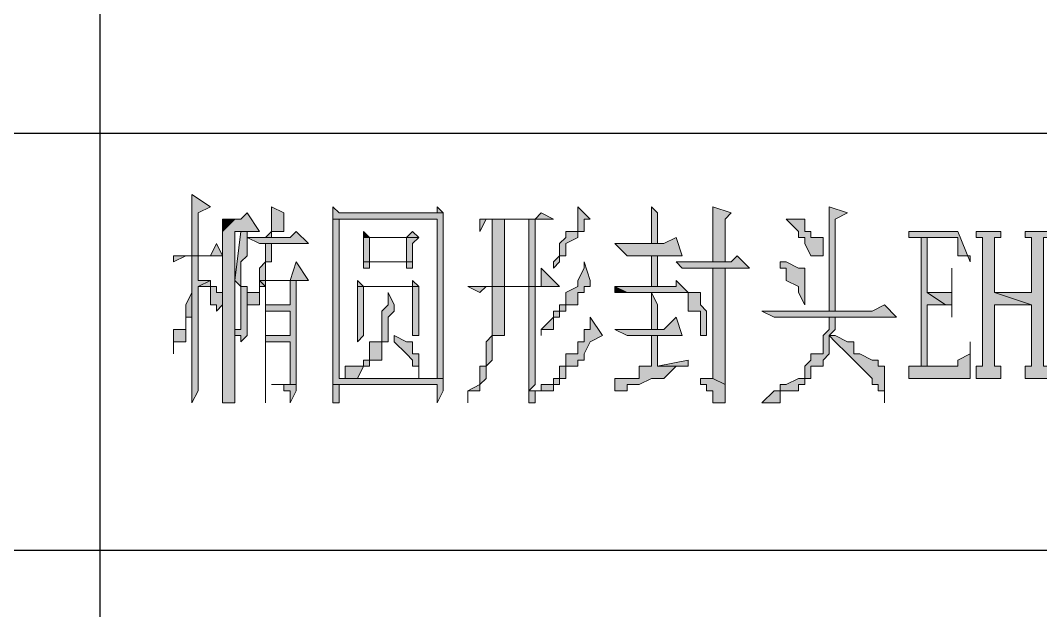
# Model space of a CAD drawing. Header units: millimetres. Extents: x 20 to 821, y 1 to 1134.
# Drawn here: x 617.22 to 647.19, y 173.33 to 190.66 of the extents above; entities that cross this region are included whole.
import ezdxf

# ---------------------------------------------------------------- set-up
doc = ezdxf.new("R2010")
doc.units = ezdxf.units.MM
doc.layers.add('1', color=7, linetype='Continuous')

msp = doc.modelspace()

# ---------------------------------------------------------------- hatches: boundary and pattern name
h = msp.add_hatch(color=0)
h.dxf.hatch_style = 2
h.paths.add_polyline_path([(622.26, 185.541732), (622.26, 183.741732), (622.44, 183.741732), (622.44, 185.001732), (622.8, 185.181732)])
h = msp.add_hatch(color=0)
h.dxf.hatch_style = 2
h.paths.add_polyline_path([(623.88, 185.001732), (623.7, 184.821732), (623.52, 184.821732), (623.16, 184.461732), (623.16, 181.401732), (623.16, 181.221732), (623.16, 179.421732), (623.52, 179.421732), (623.52, 184.461732), (623.7, 184.461732), (624.24, 184.461732)])
h = msp.add_hatch(color=0)
h.dxf.hatch_style = 2
h.paths.add_polyline_path([(624.6, 185.181732), (624.6, 184.461732), (624.42, 184.281732), (624.6, 184.281732), (624.6, 184.461732), (624.96, 184.461732), (624.96, 184.821732), (624.96, 185.001732)])
h = msp.add_hatch(color=0)
h.dxf.hatch_style = 2
h.paths.add_polyline_path([(626.4, 185.181732), (626.4, 184.821732), (629.46, 184.821732), (629.46, 180.141732), (626.58, 180.141732), (629.64, 180.141732), (629.64, 180.501732), (629.64, 185.001732), (626.58, 185.001732)])
h = msp.add_hatch(color=0)
h.dxf.hatch_style = 2
h.paths.add_polyline_path([(629.46, 185.181732), (629.46, 185.001732), (626.58, 185.001732), (629.64, 185.001732)])
h = msp.add_hatch(color=0)
h.dxf.hatch_style = 2
h.paths.add_polyline_path([(632.52, 185.001732), (632.34, 184.821732), (630.72, 184.821732), (630.72, 184.461732), (630.9, 184.821732), (632.88, 184.821732)])
h = msp.add_hatch(color=0)
h.dxf.hatch_style = 2
h.paths.add_polyline_path([(633.6, 185.181732), (633.6, 184.461732), (633.24, 184.461732), (633.24, 184.281732), (633.06, 184.101732), (633.06, 183.741732), (632.88, 183.561732), (632.88, 183.381732), (633.06, 183.561732), (633.06, 183.741732), (633.24, 183.741732), (633.24, 184.101732), (633.6, 184.281732), (633.6, 184.461732), (633.78, 184.461732), (633.78, 184.821732), (633.96, 184.821732)])
h = msp.add_hatch(color=0)
h.dxf.hatch_style = 2
h.paths.add_polyline_path([(635.76, 185.181732), (635.76, 184.101732), (635.94, 184.101732), (635.94, 185.001732)])
h = msp.add_hatch(color=0)
h.dxf.hatch_style = 2
h.paths.add_polyline_path([(637.56, 185.181732), (637.56, 183.561732), (637.92, 183.561732), (637.92, 184.821732), (638.1, 185.001732)])
h = msp.add_hatch(color=0)
h.dxf.hatch_style = 2
h.paths.add_polyline_path([(640.98, 185.181732), (640.98, 182.121732), (641.16, 182.121732), (641.16, 184.821732), (641.52, 185.001732)])
h = msp.add_hatch(color=0)
h.dxf.hatch_style = 2
h.paths.add_polyline_path([(623.16, 184.821732), (623.16, 184.461732), (623.52, 184.821732)])
h = msp.add_hatch(color=0)
h.dxf.hatch_style = 2
h.paths.add_polyline_path([(626.4, 184.821732), (626.4, 179.961732), (629.46, 179.961732), (629.46, 179.421732), (629.64, 179.781732), (629.64, 180.141732), (626.58, 180.141732), (626.58, 184.821732), (629.46, 184.821732)])
h = msp.add_hatch(color=0)
h.dxf.hatch_style = 2
h.paths.add_polyline_path([(631.08, 184.821732), (631.08, 182.841732), (631.44, 182.841732), (631.44, 184.821732), (632.16, 184.821732)])
h = msp.add_hatch(color=0)
h.dxf.hatch_style = 2
h.paths.add_polyline_path([(632.34, 184.821732), (631.08, 184.821732), (632.16, 184.821732), (632.16, 182.841732), (632.34, 182.841732)])
h = msp.add_hatch(color=0)
h.dxf.hatch_style = 2
h.paths.add_polyline_path([(639.72, 184.821732), (640.08, 184.461732), (640.08, 184.281732), (640.26, 184.281732), (640.26, 184.101732), (640.44, 183.741732), (640.8, 183.741732), (640.8, 184.101732), (640.8, 184.281732), (640.44, 184.281732), (640.44, 184.461732), (640.26, 184.461732), (640.26, 184.821732)])
h = msp.add_hatch(color=0)
h.dxf.hatch_style = 2
h.paths.add_polyline_path([(624.24, 184.461732), (623.7, 184.461732), (623.52, 183.021732), (623.7, 182.841732), (623.7, 181.581732), (623.52, 181.581732), (623.52, 181.401732), (623.7, 181.401732), (623.7, 181.221732), (623.88, 181.401732), (623.88, 182.841732), (623.7, 182.841732), (623.7, 183.561732), (623.88, 183.741732), (623.88, 184.461732)])
h = msp.add_hatch(color=0)
h.dxf.hatch_style = 2
h.paths.add_polyline_path([(625.32, 184.461732), (625.14, 184.281732), (623.88, 184.281732), (624.24, 184.101732), (625.68, 184.101732)])
h = msp.add_hatch(color=0)
h.dxf.hatch_style = 2
h.paths.add_polyline_path([(627.3, 184.461732), (627.3, 184.281732), (627.48, 184.281732)])
h = msp.add_hatch(color=0)
h.dxf.hatch_style = 2
h.paths.add_polyline_path([(628.74, 184.461732), (628.56, 184.281732), (627.3, 184.281732), (627.3, 184.101732), (627.3, 183.561732), (628.56, 183.561732), (628.56, 183.381732), (628.74, 183.381732), (628.74, 183.561732), (627.48, 183.561732), (627.48, 184.281732), (628.56, 184.281732), (628.92, 184.281732)])
h = msp.add_hatch(color=0)
h.dxf.hatch_style = 2
h.paths.add_polyline_path([(644.76, 184.461732), (643.32, 184.461732), (643.32, 184.281732), (644.76, 184.281732), (644.76, 184.101732), (644.76, 183.741732), (645.12, 183.741732), (645.12, 183.561732)])
h = msp.add_hatch(color=0)
h.dxf.hatch_style = 2
h.paths.add_polyline_path([(646.02, 184.461732), (645.3, 184.461732), (645.3, 184.281732), (645.48, 184.281732), (645.48, 180.501732), (645.3, 180.501732), (645.3, 180.141732), (646.02, 180.141732), (646.02, 180.501732), (645.84, 180.501732), (645.84, 182.301732), (646.92, 182.301732), (645.84, 182.661732), (645.84, 184.281732), (646.02, 184.281732)])
h = msp.add_hatch(color=0)
h.dxf.hatch_style = 2
h.paths.add_polyline_path([(647.46, 184.461732), (646.74, 184.461732), (646.74, 184.281732), (646.92, 184.281732), (646.92, 182.661732), (645.84, 182.661732), (646.92, 182.301732), (646.92, 180.501732), (646.74, 180.501732), (646.74, 180.141732), (647.46, 180.141732), (647.46, 180.501732), (647.28, 180.501732), (647.28, 184.281732), (647.46, 184.281732)])
h = msp.add_hatch(color=0)
h.dxf.hatch_style = 2
h.paths.add_polyline_path([(622.98, 184.101732), (622.8, 183.741732), (621.72, 183.741732), (621.72, 183.561732), (622.08, 183.741732), (623.16, 183.741732)])
h = msp.add_hatch(color=0)
h.dxf.hatch_style = 2
h.paths.add_polyline_path([(624.6, 184.101732), (624.42, 184.101732), (624.42, 183.741732), (624.42, 183.561732), (624.24, 183.381732), (624.24, 183.021732), (625.14, 183.021732), (625.14, 182.301732), (624.42, 182.301732), (624.42, 182.121732), (625.14, 182.121732), (625.14, 181.401732), (624.42, 181.401732), (624.42, 181.221732), (625.14, 181.221732), (625.14, 179.961732), (625.32, 179.961732), (625.32, 183.021732), (625.68, 183.021732), (624.42, 183.021732), (624.42, 183.561732), (624.6, 183.561732)])
h = msp.add_hatch(color=0)
h.dxf.hatch_style = 2
h.paths.add_polyline_path([(628.92, 184.281732), (628.56, 184.281732), (628.56, 183.561732), (627.48, 183.561732), (628.74, 183.561732), (628.74, 184.101732)])
h = msp.add_hatch(color=0)
h.dxf.hatch_style = 2
h.paths.add_polyline_path([(636.48, 184.281732), (636.12, 184.101732), (634.68, 184.101732), (635.04, 183.741732), (636.66, 183.741732)])
h = msp.add_hatch(color=0)
h.dxf.hatch_style = 2
h.paths.add_polyline_path([(643.32, 184.281732), (643.68, 184.281732), (643.68, 180.501732), (643.32, 180.501732), (643.86, 180.501732), (643.86, 182.301732), (644.4, 182.301732), (643.86, 182.661732), (643.86, 184.281732), (644.4, 184.281732)])
h = msp.add_hatch(color=0)
h.dxf.hatch_style = 2
h.paths.add_polyline_path([(622.44, 183.741732), (622.26, 183.741732), (622.26, 183.561732), (622.26, 180.141732), (622.26, 179.421732), (622.44, 179.781732), (622.44, 182.841732), (622.8, 183.021732), (622.44, 183.021732)])
h = msp.add_hatch(color=0)
h.dxf.hatch_style = 2
h.paths.add_polyline_path([(635.76, 182.841732), (635.94, 182.841732), (635.94, 183.741732), (635.76, 183.741732)])
h = msp.add_hatch(color=0)
h.dxf.hatch_style = 2
h.paths.add_polyline_path([(638.28, 183.741732), (638.1, 183.561732), (636.48, 183.561732), (636.66, 183.381732), (638.64, 183.381732)])
h = msp.add_hatch(color=0)
h.dxf.hatch_style = 2
h.paths.add_polyline_path([(625.32, 183.561732), (625.14, 183.021732), (624.42, 183.021732), (625.68, 183.021732)])
h = msp.add_hatch(color=0)
h.dxf.hatch_style = 2
h.paths.add_polyline_path([(627.3, 183.561732), (627.3, 183.381732), (627.48, 183.381732), (627.48, 183.561732), (628.56, 183.561732)])
h = msp.add_hatch(color=0)
h.dxf.hatch_style = 2
h.paths.add_polyline_path([(633.78, 183.561732), (633.78, 183.381732), (633.6, 183.021732), (633.6, 182.841732), (633.24, 182.661732), (633.24, 182.301732), (633.06, 182.301732), (633.06, 182.121732), (632.88, 182.121732), (632.88, 181.941732), (632.52, 181.581732), (632.52, 181.401732), (632.52, 181.581732), (632.88, 181.581732), (632.88, 181.941732), (633.06, 181.941732), (633.06, 182.121732), (633.24, 182.121732), (633.24, 182.301732), (633.6, 182.301732), (633.6, 182.661732), (633.78, 182.661732), (633.78, 182.841732), (633.96, 182.841732), (633.96, 183.021732)])
h = msp.add_hatch(color=0)
h.dxf.hatch_style = 2
h.paths.add_polyline_path([(639.54, 183.561732), (639.54, 183.381732), (639.72, 183.381732), (639.72, 183.021732), (640.08, 182.841732), (640.08, 182.661732), (640.26, 182.301732), (640.26, 183.381732), (640.08, 183.381732), (639.72, 183.561732)])
h = msp.add_hatch(color=0)
h.dxf.hatch_style = 2
h.paths.add_polyline_path([(632.52, 183.381732), (632.52, 182.841732), (632.34, 182.841732), (630.36, 182.841732), (630.72, 182.661732), (630.9, 182.841732), (633.06, 182.841732)])
h = msp.add_hatch(color=0)
h.dxf.hatch_style = 2
h.paths.add_polyline_path([(637.92, 183.381732), (637.56, 183.381732), (637.56, 180.501732), (637.56, 180.141732), (637.92, 179.961732)])
h = msp.add_hatch(color=0)
h.dxf.hatch_style = 2
h.paths.add_polyline_path([(644.58, 183.381732), (644.58, 182.661732), (644.4, 182.661732), (643.86, 182.661732), (644.4, 182.301732), (644.58, 182.301732), (644.58, 182.121732), (644.58, 181.941732)])
h = msp.add_hatch(color=0)
h.dxf.hatch_style = 2
h.paths.add_polyline_path([(622.8, 183.021732), (622.44, 182.841732), (622.8, 182.841732), (622.8, 182.661732), (622.8, 182.301732), (622.98, 182.301732), (622.98, 182.121732), (623.16, 182.301732), (623.16, 182.661732), (622.98, 182.661732), (622.98, 182.841732), (622.8, 182.841732)])
h = msp.add_hatch(color=0)
h.dxf.hatch_style = 2
h.paths.add_polyline_path([(624.24, 183.021732), (624.24, 182.661732), (623.88, 182.661732), (623.88, 182.301732), (624.24, 182.301732), (624.24, 182.841732), (624.42, 182.841732)])
h = msp.add_hatch(color=0)
h.dxf.hatch_style = 2
h.paths.add_polyline_path([(624.24, 183.021732), (624.42, 182.841732), (624.42, 182.121732), (624.42, 182.301732), (624.42, 183.021732), (625.14, 183.021732)])
h = msp.add_hatch(color=0)
h.dxf.hatch_style = 2
h.paths.add_polyline_path([(627.12, 183.021732), (627.12, 182.841732), (628.74, 182.841732), (628.74, 181.401732), (628.92, 181.401732), (628.92, 182.841732), (627.3, 182.841732)])
h = msp.add_hatch(color=0)
h.dxf.hatch_style = 2
h.paths.add_polyline_path([(627.12, 182.841732), (627.12, 181.221732), (627.3, 181.401732), (627.3, 182.841732), (628.74, 182.841732)])
h = msp.add_hatch(color=0)
h.dxf.hatch_style = 2
h.paths.add_polyline_path([(628.74, 183.021732), (628.74, 182.841732), (627.3, 182.841732), (628.92, 182.841732)])
h = msp.add_hatch(color=0)
h.dxf.hatch_style = 2
h.paths.add_polyline_path([(631.08, 182.841732), (631.08, 181.401732), (630.9, 181.221732), (630.9, 180.501732), (630.72, 180.501732), (630.72, 179.961732), (630.36, 179.781732), (630.36, 179.421732), (630.36, 179.781732), (630.72, 179.781732), (630.72, 179.961732), (630.9, 180.141732), (630.9, 180.501732), (631.08, 180.681732), (631.08, 181.401732), (631.44, 181.401732), (631.44, 182.841732), (632.16, 182.841732)])
h = msp.add_hatch(color=0)
h.dxf.hatch_style = 2
h.paths.add_polyline_path([(632.34, 182.841732), (631.08, 182.841732), (632.16, 182.841732), (632.16, 179.781732), (632.34, 179.961732)])
h = msp.add_hatch(color=0)
h.dxf.hatch_style = 2
h.paths.add_polyline_path([(636.48, 183.021732), (636.48, 182.841732), (635.94, 182.841732), (634.68, 182.841732), (635.04, 182.661732), (636.84, 182.661732)])
h = msp.add_hatch(color=0)
h.dxf.hatch_style = 2
h.paths.add_polyline_path([(634.68, 182.841732), (634.68, 182.661732), (635.04, 182.661732)])
h = msp.add_hatch(color=0)
h.dxf.hatch_style = 2
h.paths.add_polyline_path([(622.26, 182.661732), (622.08, 182.301732), (622.08, 181.581732), (621.72, 181.581732), (621.72, 180.861732), (621.72, 181.221732), (622.08, 181.221732), (622.08, 181.401732), (622.08, 181.941732), (622.26, 181.941732), (622.26, 182.121732)])
h = msp.add_hatch(color=0)
h.dxf.hatch_style = 2
h.paths.add_polyline_path([(628.02, 182.661732), (628.02, 182.301732), (627.84, 182.121732), (627.84, 181.221732), (627.48, 181.221732), (627.48, 180.681732), (627.3, 180.681732), (627.3, 180.501732), (627.12, 180.501732), (626.76, 180.501732), (626.76, 180.141732), (627.12, 180.141732), (627.3, 180.501732), (627.48, 180.501732), (627.48, 180.681732), (627.84, 180.681732), (627.84, 180.861732), (627.84, 181.221732), (628.02, 181.221732), (628.02, 181.941732), (628.2, 182.121732), (628.2, 182.301732)])
h = msp.add_hatch(color=0)
h.dxf.hatch_style = 2
h.paths.add_polyline_path([(635.76, 182.661732), (635.76, 181.581732), (635.94, 181.581732), (635.94, 182.301732)])
h = msp.add_hatch(color=0)
h.dxf.hatch_style = 2
h.paths.add_polyline_path([(636.84, 182.661732), (636.84, 182.121732), (637.2, 182.121732), (637.2, 181.401732), (637.38, 181.401732), (637.38, 182.121732), (637.2, 182.301732), (637.2, 182.661732)])
h = msp.add_hatch(color=0)
h.dxf.hatch_style = 2
h.paths.add_polyline_path([(642.6, 182.301732), (642.24, 182.121732), (639, 182.121732), (639.36, 181.941732), (642.96, 181.941732)])
h = msp.add_hatch(color=0)
h.dxf.hatch_style = 2
h.paths.add_polyline_path([(624.42, 182.121732), (624.42, 181.221732), (624.42, 181.401732), (624.42, 182.121732), (625.14, 182.121732)])
h = msp.add_hatch(color=0)
h.dxf.hatch_style = 2
h.paths.add_polyline_path([(633.96, 181.941732), (633.96, 181.581732), (633.78, 181.581732), (633.78, 181.221732), (633.6, 181.221732), (633.6, 180.861732), (633.24, 180.861732), (633.24, 180.501732), (633.06, 180.501732), (633.06, 180.141732), (632.88, 180.141732), (632.88, 179.961732), (632.52, 179.961732), (632.52, 179.781732), (632.34, 179.781732), (632.16, 179.781732), (632.16, 179.421732), (632.34, 179.421732), (632.34, 179.781732), (632.88, 179.781732), (632.88, 179.961732), (633.06, 179.961732), (633.06, 180.141732), (633.24, 180.141732), (633.24, 180.501732), (633.6, 180.501732), (633.6, 180.681732), (633.78, 180.681732), (633.78, 180.861732), (633.96, 181.221732), (634.32, 181.401732)])
h = msp.add_hatch(color=0)
h.dxf.hatch_style = 2
h.paths.add_polyline_path([(636.48, 181.941732), (636.12, 181.581732), (634.68, 181.581732), (635.04, 181.401732), (636.66, 181.401732)])
h = msp.add_hatch(color=0)
h.dxf.hatch_style = 2
h.paths.add_polyline_path([(641.16, 181.941732), (640.98, 181.941732), (640.98, 181.581732), (640.8, 181.401732), (640.8, 180.861732), (640.44, 180.861732), (640.44, 180.681732), (640.26, 180.501732), (640.26, 180.141732), (640.08, 180.141732), (639.72, 179.961732), (639.54, 179.961732), (639.54, 179.781732), (639.36, 179.781732), (639, 179.421732), (639.54, 179.421732), (639.54, 179.781732), (640.08, 179.781732), (640.08, 179.961732), (640.26, 179.961732), (640.26, 180.141732), (640.44, 180.141732), (640.44, 180.501732), (640.8, 180.501732), (640.8, 180.681732), (640.98, 180.861732), (640.98, 181.401732), (641.16, 181.401732), (640.98, 181.401732), (641.16, 181.581732)])
h = msp.add_hatch(color=0)
h.dxf.hatch_style = 2
h.paths.add_polyline_path([(623.52, 181.581732), (623.7, 181.581732)])
h = msp.add_hatch(color=0)
h.dxf.hatch_style = 2
h.paths.add_polyline_path([(628.2, 181.401732), (628.2, 181.221732), (628.56, 180.861732), (628.74, 180.681732), (628.74, 180.501732), (628.92, 180.501732), (628.92, 180.141732), (628.92, 180.501732), (628.92, 180.861732), (628.74, 180.861732), (628.74, 181.221732), (628.56, 181.221732)])
h = msp.add_hatch(color=0)
h.dxf.hatch_style = 2
h.paths.add_polyline_path([(635.94, 181.401732), (635.76, 181.401732), (635.76, 180.501732), (635.4, 180.501732), (635.4, 180.141732), (634.68, 180.141732), (634.68, 179.781732), (635.04, 179.781732), (635.04, 179.961732), (635.4, 179.961732), (635.76, 180.141732), (636.12, 180.141732), (636.48, 180.501732), (635.94, 180.501732)])
h = msp.add_hatch(color=0)
h.dxf.hatch_style = 2
h.paths.add_polyline_path([(641.16, 181.401732), (640.98, 181.401732), (641.16, 181.221732), (641.52, 180.861732), (641.7, 180.681732), (641.88, 180.501732), (642.24, 180.141732), (642.24, 179.961732), (642.42, 179.961732), (642.42, 179.781732), (642.6, 179.781732), (642.6, 179.421732), (642.6, 179.781732), (642.6, 180.501732), (642.42, 180.501732), (642.42, 180.681732), (642.24, 180.681732), (641.88, 180.861732), (641.7, 180.861732), (641.7, 181.221732), (641.52, 181.221732)])
h = msp.add_hatch(color=0)
h.dxf.hatch_style = 2
h.paths.add_polyline_path([(624.42, 181.221732), (624.42, 179.421732), (624.42, 179.781732), (624.42, 181.221732), (625.14, 181.221732)])
h = msp.add_hatch(color=0)
h.dxf.hatch_style = 2
h.paths.add_polyline_path([(645.12, 181.221732), (645.12, 180.861732), (644.76, 180.681732), (644.76, 180.501732), (644.58, 180.501732), (643.32, 180.501732), (643.32, 180.141732), (645.12, 180.141732)])
h = msp.add_hatch(color=0)
h.dxf.hatch_style = 2
h.paths.add_polyline_path([(636.84, 180.681732), (635.94, 180.501732), (636.84, 180.501732)])
h = msp.add_hatch(color=0)
h.dxf.hatch_style = 2
h.paths.add_polyline_path([(637.2, 180.141732), (637.2, 179.961732), (637.38, 179.961732), (637.38, 179.781732), (637.56, 179.781732), (637.56, 179.421732), (637.92, 179.421732), (637.92, 179.961732), (637.56, 180.141732)])
h = msp.add_hatch(color=0)
h.dxf.hatch_style = 2
h.paths.add_polyline_path([(624.6, 179.961732), (624.96, 179.961732), (624.96, 179.781732), (625.14, 179.781732), (625.14, 179.421732), (625.32, 179.781732), (625.32, 179.961732), (625.14, 179.961732)])
h = msp.add_hatch(color=0)
h.dxf.hatch_style = 2
h.paths.add_polyline_path([(626.4, 179.961732), (626.4, 179.421732), (626.58, 179.421732), (626.58, 179.961732), (629.46, 179.961732)])

# ---------------------------------------------------------------- linework, layer by layer
at = {"layer": '1', "color": 0, "lineweight": 25}
for points in [[(619.56, 89.781732), (619.56, 419.721732)], [(557.64, 187.341732), (821.16, 187.341732)], [(557.64, 175.101732), (821.16, 175.101732)]]:
    msp.add_lwpolyline(points, dxfattribs=at)
at = {"layer": '1', "color": 0, "lineweight": 5}
for points in [[(622.26, 185.541732), (622.26, 183.741732), (622.44, 183.741732), (622.44, 185.001732), (622.8, 185.181732), (622.26, 185.541732)], [(623.88, 185.001732), (623.7, 184.821732), (623.52, 184.821732), (623.16, 184.461732), (623.16, 181.401732), (623.16, 181.221732), (623.16, 179.421732), (623.52, 179.421732), (623.52, 184.461732), (623.7, 184.461732), (624.24, 184.461732), (623.88, 185.001732)], [(624.6, 185.181732), (624.6, 184.461732), (624.42, 184.281732), (624.6, 184.281732), (624.6, 184.461732), (624.96, 184.461732), (624.96, 184.821732), (624.96, 185.001732), (624.6, 185.181732)], [(626.4, 185.181732), (626.4, 184.821732), (629.46, 184.821732), (629.46, 180.141732), (626.58, 180.141732), (629.64, 180.141732), (629.64, 180.501732), (629.64, 185.001732), (626.58, 185.001732), (626.4, 185.181732)], [(629.46, 185.181732), (629.46, 185.001732), (626.58, 185.001732), (629.64, 185.001732), (629.46, 185.181732)], [(632.52, 185.001732), (632.34, 184.821732), (630.72, 184.821732), (630.72, 184.461732), (630.9, 184.821732), (632.88, 184.821732), (632.52, 185.001732)], [(633.6, 185.181732), (633.6, 184.461732), (633.24, 184.461732), (633.24, 184.281732), (633.06, 184.101732), (633.06, 183.741732), (632.88, 183.561732), (632.88, 183.381732), (633.06, 183.561732), (633.06, 183.741732), (633.24, 183.741732), (633.24, 183.741732), (633.24, 184.101732), (633.6, 184.281732), (633.6, 184.461732), (633.78, 184.461732), (633.78, 184.821732), (633.96, 184.821732), (633.6, 185.181732)], [(635.76, 185.181732), (635.76, 184.101732), (635.94, 184.101732), (635.94, 185.001732), (635.76, 185.181732)], [(637.56, 185.181732), (637.56, 183.561732), (637.92, 183.561732), (637.92, 184.821732), (638.1, 185.001732), (637.56, 185.181732)], [(640.98, 185.181732), (640.98, 182.121732), (641.16, 182.121732), (641.16, 184.821732), (641.52, 185.001732), (640.98, 185.181732)], [(623.16, 184.821732), (623.16, 184.461732), (623.52, 184.821732), (623.16, 184.821732)], [(626.4, 184.821732), (626.4, 179.961732), (629.46, 179.961732), (629.46, 179.421732), (629.64, 179.781732), (629.64, 180.141732), (626.58, 180.141732), (626.58, 184.821732), (629.46, 184.821732), (626.4, 184.821732)], [(631.08, 184.821732), (631.08, 182.841732), (631.44, 182.841732), (631.44, 184.821732), (632.16, 184.821732), (631.08, 184.821732)], [(632.34, 184.821732), (631.08, 184.821732), (632.16, 184.821732), (632.16, 182.841732), (632.34, 182.841732), (632.34, 184.821732)], [(639.72, 184.821732), (640.08, 184.461732), (640.08, 184.281732), (640.26, 184.281732), (640.26, 184.101732), (640.44, 183.741732), (640.8, 183.741732), (640.8, 184.101732), (640.8, 184.281732), (640.44, 184.281732), (640.44, 184.461732), (640.26, 184.461732), (640.26, 184.821732), (639.72, 184.821732)], [(624.24, 184.461732), (623.7, 184.461732), (623.52, 183.021732), (623.7, 182.841732), (623.7, 181.581732), (623.52, 181.581732), (623.52, 181.401732), (623.7, 181.401732), (623.7, 181.221732), (623.88, 181.401732), (623.88, 181.401732), (623.88, 182.841732), (623.7, 182.841732), (623.7, 183.561732), (623.88, 183.741732), (623.88, 184.461732), (624.24, 184.461732)], [(625.32, 184.461732), (625.14, 184.281732), (623.88, 184.281732), (624.24, 184.101732), (625.68, 184.101732), (625.32, 184.461732)], [(627.3, 184.461732), (627.3, 184.281732), (627.48, 184.281732), (627.3, 184.461732)], [(628.74, 184.461732), (628.56, 184.281732), (627.3, 184.281732), (627.3, 184.101732), (627.3, 183.561732), (628.56, 183.561732), (628.56, 183.381732), (628.74, 183.381732), (628.74, 183.561732), (627.48, 183.561732), (627.48, 184.281732), (628.56, 184.281732), (628.92, 184.281732), (628.74, 184.461732)], [(644.76, 184.461732), (643.32, 184.461732), (643.32, 184.281732), (644.76, 184.281732), (644.76, 184.101732), (644.76, 183.741732), (645.12, 183.741732), (645.12, 183.561732), (644.76, 184.461732)], [(646.02, 184.461732), (645.3, 184.461732), (645.3, 184.281732), (645.48, 184.281732), (645.48, 180.501732), (645.3, 180.501732), (645.3, 180.141732), (646.02, 180.141732), (646.02, 180.501732), (645.84, 180.501732), (645.84, 182.301732), (646.92, 182.301732), (645.84, 182.661732), (645.84, 184.281732), (646.02, 184.281732), (646.02, 184.281732), (646.02, 184.461732)], [(647.46, 184.461732), (646.74, 184.461732), (646.74, 184.281732), (646.92, 184.281732), (646.92, 182.661732), (645.84, 182.661732), (646.92, 182.301732), (646.92, 180.501732), (646.74, 180.501732), (646.74, 180.141732), (647.46, 180.141732), (647.46, 180.501732), (647.28, 180.501732), (647.28, 184.281732), (647.28, 184.281732), (647.46, 184.281732), (647.46, 184.461732)], [(622.98, 184.101732), (622.8, 183.741732), (621.72, 183.741732), (621.72, 183.561732), (622.08, 183.741732), (623.16, 183.741732), (622.98, 184.101732)], [(624.6, 184.101732), (624.42, 184.101732), (624.42, 183.741732), (624.42, 183.561732), (624.24, 183.381732), (624.24, 183.021732), (625.14, 183.021732), (625.14, 182.301732), (624.42, 182.301732), (624.42, 182.121732), (625.14, 182.121732), (625.14, 181.401732), (624.42, 181.401732), (624.42, 181.221732), (625.14, 181.221732), (625.14, 179.961732), (625.32, 179.961732), (625.32, 183.021732), (625.68, 183.021732), (624.42, 183.021732), (624.42, 183.561732), (624.6, 183.561732), (624.6, 184.101732)], [(628.92, 184.281732), (628.56, 184.281732), (628.56, 183.561732), (627.48, 183.561732), (628.74, 183.561732), (628.74, 184.101732), (628.92, 184.281732)], [(636.48, 184.281732), (636.12, 184.101732), (634.68, 184.101732), (635.04, 183.741732), (636.66, 183.741732), (636.48, 184.281732)], [(643.32, 184.281732), (643.68, 184.281732), (643.68, 180.501732), (643.32, 180.501732), (643.86, 180.501732), (643.86, 182.301732), (644.4, 182.301732), (643.86, 182.661732), (643.86, 184.281732), (644.4, 184.281732), (643.32, 184.281732)], [(622.44, 183.741732), (622.26, 183.741732), (622.26, 183.561732), (622.26, 180.141732), (622.26, 180.141732), (622.26, 179.421732), (622.44, 179.781732), (622.44, 182.841732), (622.8, 183.021732), (622.44, 183.021732), (622.44, 183.741732)], [(635.76, 182.841732), (635.94, 182.841732), (635.94, 183.741732), (635.76, 183.741732), (635.76, 182.841732)], [(638.28, 183.741732), (638.1, 183.561732), (636.48, 183.561732), (636.66, 183.381732), (638.64, 183.381732), (638.28, 183.741732)], [(625.32, 183.561732), (625.14, 183.021732), (624.42, 183.021732), (625.68, 183.021732), (625.32, 183.561732)], [(627.3, 183.561732), (627.3, 183.381732), (627.48, 183.381732), (627.48, 183.561732), (628.56, 183.561732), (627.3, 183.561732)], [(633.78, 183.561732), (633.78, 183.381732), (633.6, 183.021732), (633.6, 182.841732), (633.24, 182.661732), (633.24, 182.301732), (633.06, 182.301732), (633.06, 182.121732), (632.88, 182.121732), (632.88, 181.941732), (632.52, 181.581732), (632.52, 181.401732), (632.52, 181.581732), (632.88, 181.581732), (632.88, 181.941732), (633.06, 181.941732), (633.06, 182.121732), (633.24, 182.121732), (633.24, 182.301732), (633.6, 182.301732), (633.6, 182.661732), (633.78, 182.661732), (633.78, 182.841732), (633.96, 182.841732), (633.96, 183.021732), (633.78, 183.561732)], [(639.54, 183.561732), (639.54, 183.381732), (639.72, 183.381732), (639.72, 183.021732), (640.08, 182.841732), (640.08, 182.661732), (640.26, 182.301732), (640.26, 183.381732), (640.08, 183.381732), (639.72, 183.561732), (639.54, 183.561732)], [(632.52, 183.381732), (632.52, 182.841732), (632.34, 182.841732), (630.36, 182.841732), (630.72, 182.661732), (630.9, 182.841732), (633.06, 182.841732), (632.52, 183.381732)], [(637.92, 183.381732), (637.56, 183.381732), (637.56, 180.501732), (637.56, 180.141732), (637.92, 179.961732), (637.92, 183.381732)], [(644.58, 183.381732), (644.58, 182.661732), (644.4, 182.661732), (643.86, 182.661732), (644.4, 182.301732), (644.58, 182.301732), (644.58, 182.121732), (644.58, 181.941732), (644.58, 183.381732)], [(622.8, 183.021732), (622.44, 182.841732), (622.8, 182.841732), (622.8, 182.661732), (622.8, 182.301732), (622.98, 182.301732), (622.98, 182.121732), (623.16, 182.301732), (623.16, 182.661732), (622.98, 182.661732), (622.98, 182.841732), (622.8, 182.841732), (622.8, 183.021732)], [(624.24, 183.021732), (624.24, 182.661732), (623.88, 182.661732), (623.88, 182.301732), (624.24, 182.301732), (624.24, 182.841732), (624.42, 182.841732), (624.24, 183.021732)], [(624.24, 183.021732), (624.42, 182.841732), (624.42, 182.121732), (624.42, 182.301732), (624.42, 183.021732), (625.14, 183.021732), (624.24, 183.021732)], [(627.12, 183.021732), (627.12, 182.841732), (628.74, 182.841732), (628.74, 181.401732), (628.92, 181.401732), (628.92, 182.841732), (627.3, 182.841732), (627.12, 183.021732)], [(627.12, 182.841732), (627.12, 181.221732), (627.3, 181.401732), (627.3, 182.841732), (628.74, 182.841732), (627.12, 182.841732)], [(628.74, 183.021732), (628.74, 182.841732), (627.3, 182.841732), (628.92, 182.841732), (628.74, 183.021732)], [(631.08, 182.841732), (631.08, 181.401732), (630.9, 181.221732), (630.9, 180.501732), (630.72, 180.501732), (630.72, 179.961732), (630.36, 179.781732), (630.36, 179.781732), (630.36, 179.421732), (630.36, 179.781732), (630.72, 179.781732), (630.72, 179.961732), (630.9, 180.141732), (630.9, 180.501732), (631.08, 180.681732), (631.08, 181.401732), (631.44, 181.401732), (631.44, 182.841732), (632.16, 182.841732), (631.08, 182.841732)], [(632.34, 182.841732), (631.08, 182.841732), (632.16, 182.841732), (632.16, 179.781732), (632.34, 179.961732), (632.34, 179.961732), (632.34, 182.841732)], [(636.48, 183.021732), (636.48, 182.841732), (635.94, 182.841732), (634.68, 182.841732), (635.04, 182.661732), (636.84, 182.661732), (636.48, 183.021732)], [(634.68, 182.841732), (634.68, 182.661732), (635.04, 182.661732), (634.68, 182.841732)], [(622.26, 182.661732), (622.08, 182.301732), (622.08, 181.581732), (621.72, 181.581732), (621.72, 180.861732), (621.72, 181.221732), (622.08, 181.221732), (622.08, 181.401732), (622.08, 181.941732), (622.26, 181.941732), (622.26, 182.121732), (622.26, 182.121732), (622.26, 182.661732)], [(628.02, 182.661732), (628.02, 182.301732), (627.84, 182.121732), (627.84, 181.221732), (627.48, 181.221732), (627.48, 180.681732), (627.3, 180.681732), (627.3, 180.501732), (627.12, 180.501732), (626.76, 180.501732), (626.76, 180.141732), (627.12, 180.141732), (627.3, 180.501732), (627.48, 180.501732), (627.48, 180.681732), (627.84, 180.681732), (627.84, 180.861732), (627.84, 181.221732), (628.02, 181.221732), (628.02, 181.941732), (628.2, 182.121732), (628.2, 182.301732), (628.02, 182.661732)], [(635.76, 182.661732), (635.76, 181.581732), (635.94, 181.581732), (635.94, 182.301732), (635.76, 182.661732)], [(636.84, 182.661732), (636.84, 182.121732), (637.2, 182.121732), (637.2, 181.401732), (637.38, 181.401732), (637.38, 182.121732), (637.2, 182.301732), (637.2, 182.661732), (636.84, 182.661732)], [(642.6, 182.301732), (642.24, 182.121732), (639, 182.121732), (639.36, 181.941732), (642.96, 181.941732), (642.6, 182.301732)], [(624.42, 182.121732), (624.42, 181.221732), (624.42, 181.401732), (624.42, 182.121732), (625.14, 182.121732), (624.42, 182.121732)], [(633.96, 181.941732), (633.96, 181.581732), (633.78, 181.581732), (633.78, 181.221732), (633.6, 181.221732), (633.6, 180.861732), (633.24, 180.861732), (633.24, 180.501732), (633.06, 180.501732), (633.06, 180.141732), (632.88, 180.141732), (632.88, 179.961732), (632.52, 179.961732), (632.52, 179.781732), (632.34, 179.781732), (632.34, 179.781732), (632.16, 179.781732), (632.16, 179.421732), (632.34, 179.421732), (632.34, 179.781732), (632.88, 179.781732), (632.88, 179.961732), (633.06, 179.961732), (633.06, 180.141732), (633.24, 180.141732), (633.24, 180.501732), (633.6, 180.501732), (633.6, 180.681732), (633.78, 180.681732), (633.78, 180.861732), (633.96, 181.221732), (634.32, 181.401732), (633.96, 181.941732)], [(636.48, 181.941732), (636.12, 181.581732), (634.68, 181.581732), (635.04, 181.401732), (636.66, 181.401732), (636.48, 181.941732)], [(641.16, 181.941732), (640.98, 181.941732), (640.98, 181.581732), (640.8, 181.401732), (640.8, 180.861732), (640.44, 180.861732), (640.44, 180.681732), (640.26, 180.501732), (640.26, 180.141732), (640.08, 180.141732), (639.72, 179.961732), (639.54, 179.961732), (639.54, 179.781732), (639.36, 179.781732), (639, 179.421732), (639.54, 179.421732), (639.54, 179.781732), (640.08, 179.781732), (640.08, 179.961732), (640.26, 179.961732), (640.26, 180.141732), (640.44, 180.141732), (640.44, 180.501732), (640.8, 180.501732), (640.8, 180.681732), (640.98, 180.861732), (640.98, 181.401732), (641.16, 181.401732), (640.98, 181.401732), (641.16, 181.581732), (641.16, 181.941732)], [(623.52, 181.581732), (623.7, 181.581732), (623.52, 181.581732)], [(628.2, 181.401732), (628.2, 181.221732), (628.56, 180.861732), (628.74, 180.681732), (628.74, 180.501732), (628.92, 180.501732), (628.92, 180.141732), (628.92, 180.501732), (628.92, 180.861732), (628.74, 180.861732), (628.74, 181.221732), (628.56, 181.221732), (628.2, 181.401732)], [(635.94, 181.401732), (635.76, 181.401732), (635.76, 180.501732), (635.4, 180.501732), (635.4, 180.141732), (634.68, 180.141732), (634.68, 179.781732), (635.04, 179.781732), (635.04, 179.961732), (635.4, 179.961732), (635.4, 179.961732), (635.76, 180.141732), (636.12, 180.141732), (636.48, 180.501732), (635.94, 180.501732), (635.94, 181.401732)], [(641.16, 181.401732), (640.98, 181.401732), (641.16, 181.221732), (641.52, 180.861732), (641.7, 180.681732), (641.88, 180.501732), (642.24, 180.141732), (642.24, 179.961732), (642.42, 179.961732), (642.42, 179.781732), (642.6, 179.781732), (642.6, 179.421732), (642.6, 179.781732), (642.6, 179.781732), (642.6, 180.501732), (642.42, 180.501732), (642.42, 180.681732), (642.24, 180.681732), (641.88, 180.861732), (641.7, 180.861732), (641.7, 181.221732), (641.52, 181.221732), (641.16, 181.401732)], [(624.42, 181.221732), (624.42, 179.421732), (624.42, 179.781732), (624.42, 181.221732), (625.14, 181.221732), (624.42, 181.221732)], [(645.12, 181.221732), (645.12, 180.861732), (644.76, 180.681732), (644.76, 180.501732), (644.58, 180.501732), (643.32, 180.501732), (643.32, 180.141732), (645.12, 180.141732), (645.12, 181.221732)], [(636.84, 180.681732), (635.94, 180.501732), (636.84, 180.501732), (636.84, 180.681732)], [(637.2, 180.141732), (637.2, 179.961732), (637.38, 179.961732), (637.38, 179.781732), (637.56, 179.781732), (637.56, 179.421732), (637.92, 179.421732), (637.92, 179.961732), (637.56, 180.141732), (637.2, 180.141732)], [(624.6, 179.961732), (624.96, 179.961732), (624.96, 179.781732), (625.14, 179.781732), (625.14, 179.421732), (625.32, 179.781732), (625.32, 179.961732), (625.14, 179.961732), (624.6, 179.961732)], [(626.4, 179.961732), (626.4, 179.421732), (626.58, 179.421732), (626.58, 179.961732), (629.46, 179.961732), (626.4, 179.961732)]]:
    msp.add_lwpolyline(points, dxfattribs=at)

doc.saveas('drawing.dxf')
